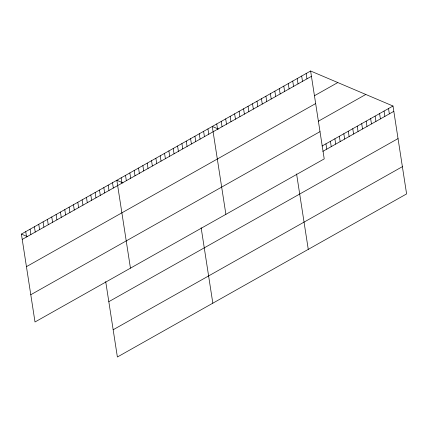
<?xml version="1.0" encoding="UTF-8"?>
<svg xmlns="http://www.w3.org/2000/svg" width="428" height="428" viewBox="0 0 428 428"><rect width="100%" height="100%" fill="white"/><g stroke="black" fill="none" stroke-linecap="round" stroke-linejoin="round"><path stroke-width="0.64" d="M310.616 71L324.221 158.895L35.005 321.979L21.4 234.084L310.616 71L392.995 106.021L406.6 193.916L117.384 357L105.705 281.565M22.224 239.407L311.44 76.323M314.334 95.792L337.799 82.556M26.445 266.655L315.655 103.571M318.32 121.242L365.806 94.465M30.789 294.731L320.005 131.647M322.038 146.034L392.995 106.021M322.862 151.357L393.819 111.344M108.819 301.676L398.035 138.597M113.169 329.753L402.384 166.669M218.387 129.042L212.283 126.447L225.888 214.342M122.943 182.858L116.839 180.263L130.449 268.163M21.4 234.084L27.504 236.673M388.522 108.541L389.346 113.864M384.055 111.061L384.879 116.384M379.583 113.581L380.406 118.909M375.115 116.106L375.939 121.429M370.643 118.626L371.467 123.949M366.175 121.145L366.999 126.469M361.703 123.665L362.527 128.989M357.236 126.185L358.059 131.508M352.768 128.705L353.592 134.028M348.296 131.225L349.12 136.548M343.828 133.745L344.652 139.068M339.356 136.264L340.18 141.588M334.889 138.784L335.713 144.108M330.416 141.304L331.24 146.633M325.949 143.829L326.773 149.153M306.143 73.52L306.967 78.843M301.676 76.04L302.5 81.363M297.209 78.559L298.032 83.883M292.736 81.079L293.56 86.408M288.269 83.604L289.093 88.928M283.796 86.124L284.62 91.448M296.588 173.929L308.267 249.369M279.329 88.644L280.153 93.967M274.856 91.164L275.68 96.487M270.389 93.684L271.213 99.007M265.916 96.204L266.74 101.527M261.449 98.724L262.273 104.047M256.977 101.243L257.8 106.567M252.509 103.763L253.333 109.087M248.042 106.283L248.866 111.606M243.569 108.803L244.393 114.132M239.102 111.328L239.926 116.651M234.63 113.848L235.454 119.171M230.162 116.368L230.986 121.691M225.69 118.888L226.514 124.211M221.223 121.408L222.046 126.731M216.75 123.927L217.574 129.251M207.944 128.892L208.768 134.215M203.605 131.343L204.429 136.666M199.266 133.787L200.09 139.111M194.927 136.232L195.751 141.556M190.588 138.677L191.418 144.001M201.149 227.744L212.828 303.185M186.255 141.128L187.079 146.451M181.916 143.573L182.74 148.896M177.577 146.018L178.401 151.341M173.238 148.463L174.062 153.786M168.9 150.907L169.723 156.236M164.561 153.358L165.385 158.681M160.222 155.803L161.046 161.126M155.883 158.248L156.707 163.571M151.549 160.693L152.373 166.016M147.211 163.143L148.035 168.466M142.872 165.588L143.696 170.911M138.533 168.033L139.357 173.356M134.194 170.478L135.018 175.801M129.855 172.928L130.679 178.251M125.516 175.373L126.34 180.696M121.178 177.818L122.001 183.141M112.505 182.713L113.329 188.036M108.166 185.158L108.99 190.481M103.827 187.603L104.651 192.926M99.489 190.048L100.312 195.371M95.15 192.493L95.974 197.822M90.811 194.943L91.635 200.267M86.472 197.388L87.296 202.712M82.133 199.833L82.957 205.156M77.794 202.278L78.624 207.607M73.461 204.728L74.285 210.052M69.122 207.173L69.946 212.497M64.783 209.618L65.607 214.942M60.444 212.063L61.268 217.387M56.105 214.514L56.929 219.837M51.767 216.959L52.59 222.282M47.428 219.404L48.252 224.727M43.089 221.848L43.913 227.172M38.755 224.299L39.579 229.622M34.417 226.744L35.24 232.067M30.078 229.189L30.902 234.512M25.739 231.634L26.563 236.957"/></g></svg>
